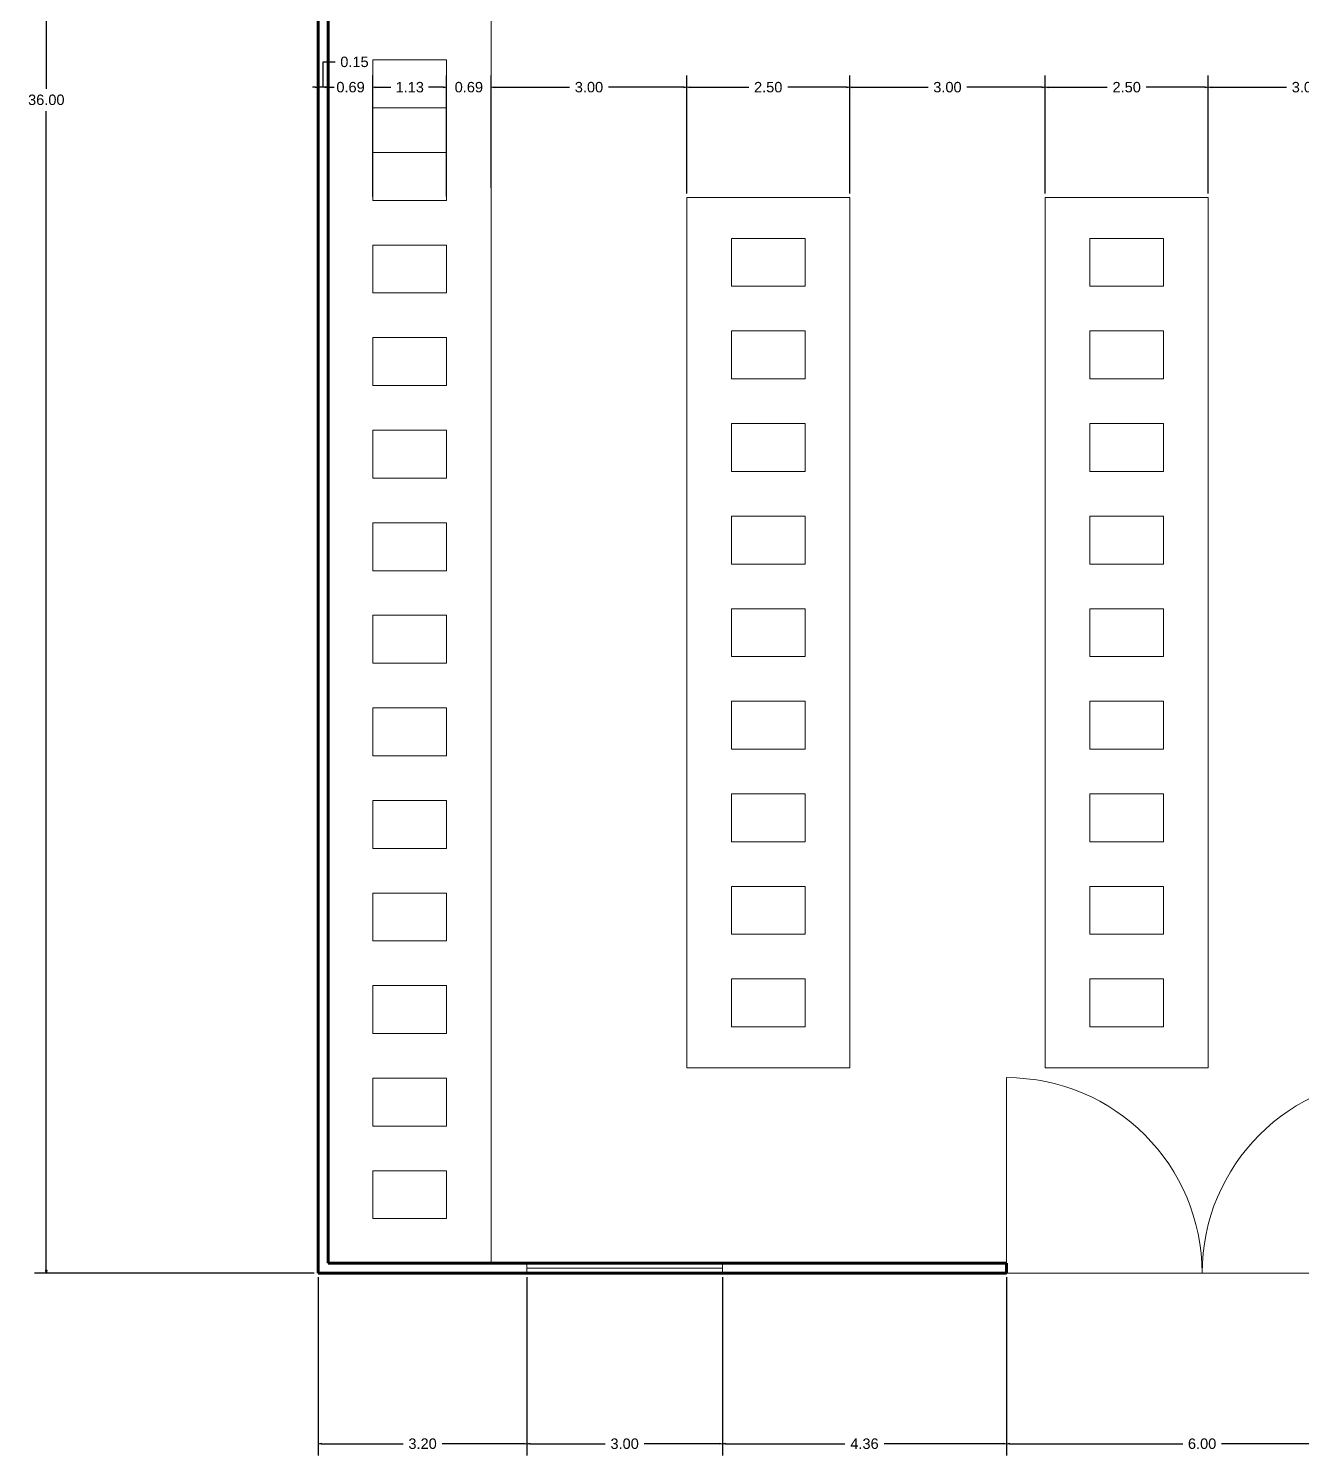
# Model space of a CAD drawing. Header units: metres. Extents: x -1 to 720, y -8 to 179.
# Drawn here: x 565.86 to 585.39, y 31.52 to 53.41 of the extents above; entities that cross this region are included whole.
import ezdxf

# ---------------------------------------------------------------- set-up
doc = ezdxf.new("R2010")
doc.units = ezdxf.units.M
doc.header["$PDMODE"] = 34
doc.layers.add('0-Dimension', color=9, linetype='Continuous')
for name, color, linetype, lineweight in [('A-DOOR', 251, 'Continuous', 18), ('A-EQPM', 46, 'Continuous', 18), ('A-FURN', 46, 'Continuous', 18), ('A-GLAZ', 2, 'Continuous', 18), ('A-WALL', 7, 'Continuous', 60)]:
    doc.layers.add(name, color=color, linetype=linetype, lineweight=lineweight)
doc.styles.get("Standard").update_dxf_attribs({"font": 'arial.ttf'})
doc.dimstyles.new('DAPC Standard', dxfattribs={"dimtxt": 0.3, "dimasz": 0.18, "dimexe": 0.18, "dimexo": 0.0625, "dimgap": 0.09, "dimtad": 0, "dimtih": 1, "dimtoh": 1, "dimzin": 0, "dimdsep": 46, "dimtxsty": 'Standard', "dimblk": 'CLOSEDBLANK', "dimcen": 0.09, "dimazin": 0, "dimtfac": 1, "dimtofl": 0, "dimtmove": 0, "dimatfit": 3, "dimfxl": 1, "dimtolj": 1, "dimtzin": 0, "dimarcsym": 0})

# ---------------------------------------------------------------- blocks, each defined once
blk = doc.blocks.new('*U41')
at = {"layer": 'A-EQPM'}
blk.add_lwpolyline([(-0.565, 0.3675), (0.565, 0.3675), (0.565, -0.3675), (-0.565, -0.3675)], close=True, dxfattribs=at)
blk = doc.blocks.new('*U42')
at = {"layer": 'A-EQPM', "color": 0, "linetype": 'ByBlock', "lineweight": -2, "transparency": 16777216}
for p in [(0, 17.04), (0, 15.62), (0, 14.2), (0, 12.78), (0, 11.36), (0, 9.94), (0, 8.52), (0, 7.1), (0, 5.68), (0, 4.26), (0, 2.84), (0, 1.42), (0, 0)]:
    blk.add_blockref('*U41', p, dxfattribs=at)
blk = doc.blocks.new('*U43')
at = {"layer": 'A-EQPM'}
blk.add_lwpolyline([(-0.565, -0.3675), (0.565, -0.3675), (0.565, 0.3675), (-0.565, 0.3675)], close=True, dxfattribs=at)
blk = doc.blocks.new('*U44')
at = {"layer": 'A-EQPM', "color": 0, "linetype": 'ByBlock', "lineweight": -2, "transparency": 16777216}
for p in [(0, 11.36), (0, 9.94), (0, 8.52), (0, 7.1), (0, 5.68), (0, 4.26), (0, 2.84), (0, 1.42), (0, 0)]:
    blk.add_blockref('*U43', p, dxfattribs=at)
blk = doc.blocks.new('*U45')
at = {"layer": 'A-EQPM'}
blk.add_lwpolyline([(-0.565, -0.3675), (0.565, -0.3675), (0.565, 0.3675), (-0.565, 0.3675)], close=True, dxfattribs=at)
blk = doc.blocks.new('*U46')
at = {"layer": 'A-EQPM', "color": 0, "linetype": 'ByBlock', "lineweight": -2, "transparency": 16777216}
for p in [(0, 11.36), (0, 9.94), (0, 8.52), (0, 7.1), (0, 5.68), (0, 4.26), (0, 2.84), (0, 1.42), (0, 0)]:
    blk.add_blockref('*U45', p, dxfattribs=at)
blk = doc.blocks.new('_ClosedBlank')
at = {"color": 0, "linetype": 'ByBlock', "lineweight": -2}
for p, q in [((-1, 0.17), (0, 0)), ((-1, 0.17), (-1, -0.17)), ((0, 0), (-1, -0.17))]:
    blk.add_line(p, q, dxfattribs=at)
blk = doc.blocks.new('*D438')
at = {"layer": '0-Dimension', "color": 0, "lineweight": -2, "transparency": 16777216}
for p, q in [((570.242, 70.314), (565.951, 70.314)), ((566.131, 70.269), (566.131, 52.485)), ((566.131, 34.359), (566.131, 52.142)), ((570.242, 34.314), (565.951, 34.314))]:
    blk.add_line(p, q, dxfattribs=at)
at = {"layer": 'Defpoints', "color": 0, "transparency": 16777216}
for p in [(566.131, 70.314), (570.304, 70.314), (570.304, 34.314)]:
    blk.add_point(p, dxfattribs=at)
at = {"layer": '0-Dimension', "color": 0, "lineweight": -2, "transparency": 16777216, "xscale": 0.045, "yscale": 0.045, "zscale": 0.045}
for p, rotation in [((566.131, 70.314), 90), ((566.131, 34.314), 270)]:
    blk.add_blockref('_ClosedBlank', p, dxfattribs=dict(at, rotation=rotation))
at = {"layer": '0-Dimension', "color": 0, "transparency": 16777216, "insert": (566.131, 52.314), "char_height": 0.16, "attachment_point": 5}
blk.add_mtext('\\A1;36.00', dxfattribs=at)
blk = doc.blocks.new('*D450')
at = {"layer": '0-Dimension', "color": 0, "lineweight": -2, "transparency": 16777216}
for p, q in [((570.304, 34.251), (570.304, 31.518)), ((573.504, 34.251), (573.504, 31.518)), ((570.349, 31.698), (571.607, 31.698)), ((573.459, 31.698), (572.202, 31.698))]:
    blk.add_line(p, q, dxfattribs=at)
at = {"layer": 'Defpoints', "color": 0, "transparency": 16777216}
for p in [(570.304, 34.314), (573.504, 34.314), (573.504, 31.698)]:
    blk.add_point(p, dxfattribs=at)
at = {"layer": '0-Dimension', "color": 0, "lineweight": -2, "transparency": 16777216, "xscale": 0.045, "yscale": 0.045, "zscale": 0.045, "rotation": 180}
blk.add_blockref('_ClosedBlank', (570.304, 31.698), dxfattribs=at)
at = {"layer": '0-Dimension', "color": 0, "lineweight": -2, "transparency": 16777216, "xscale": 0.045, "yscale": 0.045, "zscale": 0.045}
blk.add_blockref('_ClosedBlank', (573.504, 31.698), dxfattribs=at)
at = {"layer": '0-Dimension', "color": 0, "transparency": 16777216, "insert": (571.904, 31.698), "char_height": 0.16, "attachment_point": 5}
blk.add_mtext('\\A1;3.20', dxfattribs=at)
blk = doc.blocks.new('*D451')
at = {"layer": '0-Dimension', "color": 0, "lineweight": -2, "transparency": 16777216}
for p, q in [((573.504, 34.251), (573.504, 31.518)), ((576.504, 34.251), (576.504, 31.518)), ((573.549, 31.698), (574.707, 31.698)), ((576.459, 31.698), (575.302, 31.698))]:
    blk.add_line(p, q, dxfattribs=at)
at = {"layer": 'Defpoints', "color": 0, "transparency": 16777216}
for p in [(573.504, 34.314), (576.504, 34.314), (576.504, 31.698)]:
    blk.add_point(p, dxfattribs=at)
at = {"layer": '0-Dimension', "color": 0, "lineweight": -2, "transparency": 16777216, "xscale": 0.045, "yscale": 0.045, "zscale": 0.045, "rotation": 180}
blk.add_blockref('_ClosedBlank', (573.504, 31.698), dxfattribs=at)
at = {"layer": '0-Dimension', "color": 0, "lineweight": -2, "transparency": 16777216, "xscale": 0.045, "yscale": 0.045, "zscale": 0.045}
blk.add_blockref('_ClosedBlank', (576.504, 31.698), dxfattribs=at)
at = {"layer": '0-Dimension', "color": 0, "transparency": 16777216, "insert": (575.004, 31.698), "char_height": 0.16, "attachment_point": 5}
blk.add_mtext('\\A1;3.00', dxfattribs=at)
blk = doc.blocks.new('*D452')
at = {"layer": '0-Dimension', "color": 0, "lineweight": -2, "transparency": 16777216}
for p, q in [((576.504, 34.251), (576.504, 31.518)), ((580.864, 34.251), (580.864, 31.518)), ((576.549, 31.698), (578.383, 31.698)), ((580.819, 31.698), (578.985, 31.698))]:
    blk.add_line(p, q, dxfattribs=at)
at = {"layer": 'Defpoints', "color": 0, "transparency": 16777216}
for p in [(576.504, 34.314), (580.864, 34.314), (580.864, 31.698)]:
    blk.add_point(p, dxfattribs=at)
at = {"layer": '0-Dimension', "color": 0, "lineweight": -2, "transparency": 16777216, "xscale": 0.045, "yscale": 0.045, "zscale": 0.045, "rotation": 180}
blk.add_blockref('_ClosedBlank', (576.504, 31.698), dxfattribs=at)
at = {"layer": '0-Dimension', "color": 0, "lineweight": -2, "transparency": 16777216, "xscale": 0.045, "yscale": 0.045, "zscale": 0.045}
blk.add_blockref('_ClosedBlank', (580.864, 31.698), dxfattribs=at)
at = {"layer": '0-Dimension', "color": 0, "transparency": 16777216, "insert": (578.684, 31.698), "char_height": 0.16, "attachment_point": 5}
blk.add_mtext('\\A1;4.36', dxfattribs=at)
blk = doc.blocks.new('*D453')
at = {"layer": '0-Dimension', "color": 0, "lineweight": -2, "transparency": 16777216}
for p, q in [((580.864, 34.251), (580.864, 31.518)), ((586.864, 34.251), (586.864, 31.518)), ((580.909, 31.698), (583.566, 31.698)), ((586.819, 31.698), (584.162, 31.698))]:
    blk.add_line(p, q, dxfattribs=at)
at = {"layer": 'Defpoints', "color": 0, "transparency": 16777216}
for p in [(580.864, 34.314), (586.864, 34.314), (586.864, 31.698)]:
    blk.add_point(p, dxfattribs=at)
at = {"layer": '0-Dimension', "color": 0, "lineweight": -2, "transparency": 16777216, "xscale": 0.045, "yscale": 0.045, "zscale": 0.045, "rotation": 180}
blk.add_blockref('_ClosedBlank', (580.864, 31.698), dxfattribs=at)
at = {"layer": '0-Dimension', "color": 0, "lineweight": -2, "transparency": 16777216, "xscale": 0.045, "yscale": 0.045, "zscale": 0.045}
blk.add_blockref('_ClosedBlank', (586.864, 31.698), dxfattribs=at)
at = {"layer": '0-Dimension', "color": 0, "transparency": 16777216, "insert": (583.864, 31.698), "char_height": 0.16, "attachment_point": 5}
blk.add_mtext('\\A1;6.00', dxfattribs=at)
blk = doc.blocks.new('*D466')
at = {"layer": '0-Dimension', "color": 0, "lineweight": -2, "transparency": 16777216}
for p, q in [((575.957, 50.878), (575.957, 52.688)), ((578.457, 50.878), (578.457, 52.688)), ((576.002, 52.508), (576.908, 52.508)), ((578.412, 52.508), (577.506, 52.508))]:
    blk.add_line(p, q, dxfattribs=at)
at = {"layer": 'Defpoints', "color": 0, "transparency": 16777216}
for p in [(578.457, 52.508), (575.957, 50.815), (578.457, 50.815)]:
    blk.add_point(p, dxfattribs=at)
at = {"layer": '0-Dimension', "color": 0, "lineweight": -2, "transparency": 16777216, "xscale": 0.045, "yscale": 0.045, "zscale": 0.045, "rotation": 180}
blk.add_blockref('_ClosedBlank', (575.957, 52.508), dxfattribs=at)
at = {"layer": '0-Dimension', "color": 0, "lineweight": -2, "transparency": 16777216, "xscale": 0.045, "yscale": 0.045, "zscale": 0.045}
blk.add_blockref('_ClosedBlank', (578.457, 52.508), dxfattribs=at)
at = {"layer": '0-Dimension', "color": 0, "transparency": 16777216, "insert": (577.207, 52.508), "char_height": 0.16, "attachment_point": 5}
blk.add_mtext('\\A1;2.50', dxfattribs=at)
blk = doc.blocks.new('*D467')
at = {"layer": '0-Dimension', "color": 0, "lineweight": -2, "transparency": 16777216}
for p, q in [((578.457, 50.878), (578.457, 52.688)), ((581.457, 50.878), (581.457, 52.688)), ((578.502, 52.508), (579.659, 52.508)), ((581.412, 52.508), (580.254, 52.508))]:
    blk.add_line(p, q, dxfattribs=at)
at = {"layer": 'Defpoints', "color": 0, "transparency": 16777216}
for p in [(581.457, 52.508), (578.457, 50.815), (581.457, 50.815)]:
    blk.add_point(p, dxfattribs=at)
at = {"layer": '0-Dimension', "color": 0, "lineweight": -2, "transparency": 16777216, "xscale": 0.045, "yscale": 0.045, "zscale": 0.045, "rotation": 180}
blk.add_blockref('_ClosedBlank', (578.457, 52.508), dxfattribs=at)
at = {"layer": '0-Dimension', "color": 0, "lineweight": -2, "transparency": 16777216, "xscale": 0.045, "yscale": 0.045, "zscale": 0.045}
blk.add_blockref('_ClosedBlank', (581.457, 52.508), dxfattribs=at)
at = {"layer": '0-Dimension', "color": 0, "transparency": 16777216, "insert": (579.957, 52.508), "char_height": 0.16, "attachment_point": 5}
blk.add_mtext('\\A1;3.00', dxfattribs=at)
blk = doc.blocks.new('*D468')
at = {"layer": '0-Dimension', "color": 0, "lineweight": -2, "transparency": 16777216}
for p, q in [((581.457, 50.878), (581.457, 52.688)), ((583.957, 50.878), (583.957, 52.688)), ((581.502, 52.508), (582.408, 52.508)), ((583.912, 52.508), (583.006, 52.508))]:
    blk.add_line(p, q, dxfattribs=at)
at = {"layer": 'Defpoints', "color": 0, "transparency": 16777216}
for p in [(583.957, 52.508), (581.457, 50.815), (583.957, 50.815)]:
    blk.add_point(p, dxfattribs=at)
at = {"layer": '0-Dimension', "color": 0, "lineweight": -2, "transparency": 16777216, "xscale": 0.045, "yscale": 0.045, "zscale": 0.045, "rotation": 180}
blk.add_blockref('_ClosedBlank', (581.457, 52.508), dxfattribs=at)
at = {"layer": '0-Dimension', "color": 0, "lineweight": -2, "transparency": 16777216, "xscale": 0.045, "yscale": 0.045, "zscale": 0.045}
blk.add_blockref('_ClosedBlank', (583.957, 52.508), dxfattribs=at)
at = {"layer": '0-Dimension', "color": 0, "transparency": 16777216, "insert": (582.707, 52.508), "char_height": 0.16, "attachment_point": 5}
blk.add_mtext('\\A1;2.50', dxfattribs=at)
blk = doc.blocks.new('*D469')
at = {"layer": '0-Dimension', "color": 0, "lineweight": -2, "transparency": 16777216}
for p, q in [((583.957, 50.878), (583.957, 52.688)), ((586.957, 50.878), (586.957, 52.688)), ((584.002, 52.508), (585.159, 52.508)), ((586.912, 52.508), (585.754, 52.508))]:
    blk.add_line(p, q, dxfattribs=at)
at = {"layer": 'Defpoints', "color": 0, "transparency": 16777216}
for p in [(586.957, 52.508), (583.957, 50.815), (586.957, 50.815)]:
    blk.add_point(p, dxfattribs=at)
at = {"layer": '0-Dimension', "color": 0, "lineweight": -2, "transparency": 16777216, "xscale": 0.045, "yscale": 0.045, "zscale": 0.045, "rotation": 180}
blk.add_blockref('_ClosedBlank', (583.957, 52.508), dxfattribs=at)
at = {"layer": '0-Dimension', "color": 0, "lineweight": -2, "transparency": 16777216, "xscale": 0.045, "yscale": 0.045, "zscale": 0.045}
blk.add_blockref('_ClosedBlank', (586.957, 52.508), dxfattribs=at)
at = {"layer": '0-Dimension', "color": 0, "transparency": 16777216, "insert": (585.457, 52.508), "char_height": 0.16, "attachment_point": 5}
blk.add_mtext('\\A1;3.00', dxfattribs=at)
blk = doc.blocks.new('*D478')
at = {"layer": '0-Dimension', "color": 0, "lineweight": -2, "transparency": 16777216}
for p, q in [((572.957, 50.962), (572.957, 52.688)), ((575.957, 50.878), (575.957, 52.688)), ((573.002, 52.508), (574.159, 52.508)), ((575.912, 52.508), (574.754, 52.508))]:
    blk.add_line(p, q, dxfattribs=at)
at = {"layer": 'Defpoints', "color": 0, "transparency": 16777216}
for p in [(572.957, 52.508), (572.957, 50.899), (575.957, 50.815)]:
    blk.add_point(p, dxfattribs=at)
at = {"layer": '0-Dimension', "color": 0, "lineweight": -2, "transparency": 16777216, "xscale": 0.045, "yscale": 0.045, "zscale": 0.045, "rotation": 180}
blk.add_blockref('_ClosedBlank', (572.957, 52.508), dxfattribs=at)
at = {"layer": '0-Dimension', "color": 0, "lineweight": -2, "transparency": 16777216, "xscale": 0.045, "yscale": 0.045, "zscale": 0.045}
blk.add_blockref('_ClosedBlank', (575.957, 52.508), dxfattribs=at)
at = {"layer": '0-Dimension', "color": 0, "transparency": 16777216, "insert": (574.457, 52.508), "char_height": 0.16, "attachment_point": 5}
blk.add_mtext('\\A1;3.00', dxfattribs=at)
blk = doc.blocks.new('*D479')
at = {"layer": '0-Dimension', "color": 0, "lineweight": -2, "transparency": 16777216}
for p, q in [((572.272, 50.834), (572.272, 52.688)), ((572.957, 50.962), (572.957, 52.688)), ((572.227, 52.508), (572.182, 52.508)), ((573.002, 52.508), (573.047, 52.508))]:
    blk.add_line(p, q, dxfattribs=at)
at = {"layer": 'Defpoints', "color": 0, "transparency": 16777216}
for p in [(572.272, 52.508), (572.957, 50.899), (572.272, 50.771)]:
    blk.add_point(p, dxfattribs=at)
at = {"layer": '0-Dimension', "color": 0, "lineweight": -2, "transparency": 16777216, "xscale": 0.045, "yscale": 0.045, "zscale": 0.045}
blk.add_blockref('_ClosedBlank', (572.272, 52.508), dxfattribs=at)
at = {"layer": '0-Dimension', "color": 0, "lineweight": -2, "transparency": 16777216, "xscale": 0.045, "yscale": 0.045, "zscale": 0.045, "rotation": 180}
blk.add_blockref('_ClosedBlank', (572.957, 52.508), dxfattribs=at)
at = {"layer": '0-Dimension', "color": 0, "transparency": 16777216, "insert": (572.614, 52.508), "char_height": 0.16, "attachment_point": 5}
blk.add_mtext('\\A1;0.69', dxfattribs=at)
blk = doc.blocks.new('*D480')
at = {"layer": '0-Dimension', "color": 0, "lineweight": -2, "transparency": 16777216}
for p, q in [((571.142, 50.834), (571.142, 52.688)), ((572.272, 50.834), (572.272, 52.688)), ((571.187, 52.508), (571.417, 52.508)), ((572.227, 52.508), (571.997, 52.508))]:
    blk.add_line(p, q, dxfattribs=at)
at = {"layer": 'Defpoints', "color": 0, "transparency": 16777216}
for p in [(571.142, 52.508), (571.142, 50.771), (572.272, 50.771)]:
    blk.add_point(p, dxfattribs=at)
at = {"layer": '0-Dimension', "color": 0, "lineweight": -2, "transparency": 16777216, "xscale": 0.045, "yscale": 0.045, "zscale": 0.045, "rotation": 180}
blk.add_blockref('_ClosedBlank', (571.142, 52.508), dxfattribs=at)
at = {"layer": '0-Dimension', "color": 0, "lineweight": -2, "transparency": 16777216, "xscale": 0.045, "yscale": 0.045, "zscale": 0.045}
blk.add_blockref('_ClosedBlank', (572.272, 52.508), dxfattribs=at)
at = {"layer": '0-Dimension', "color": 0, "transparency": 16777216, "insert": (571.707, 52.508), "char_height": 0.16, "attachment_point": 5}
blk.add_mtext('\\A1;1.13', dxfattribs=at)
blk = doc.blocks.new('*D481')
at = {"layer": '0-Dimension', "color": 0, "lineweight": -2, "transparency": 16777216}
for p, q in [((570.457, 50.947), (570.457, 52.688)), ((571.142, 50.834), (571.142, 52.688)), ((570.412, 52.508), (570.367, 52.508)), ((571.187, 52.508), (571.232, 52.508))]:
    blk.add_line(p, q, dxfattribs=at)
at = {"layer": 'Defpoints', "color": 0, "transparency": 16777216}
for p in [(570.457, 52.508), (570.457, 50.885), (571.142, 50.771)]:
    blk.add_point(p, dxfattribs=at)
at = {"layer": '0-Dimension', "color": 0, "lineweight": -2, "transparency": 16777216, "xscale": 0.045, "yscale": 0.045, "zscale": 0.045}
blk.add_blockref('_ClosedBlank', (570.457, 52.508), dxfattribs=at)
at = {"layer": '0-Dimension', "color": 0, "lineweight": -2, "transparency": 16777216, "xscale": 0.045, "yscale": 0.045, "zscale": 0.045, "rotation": 180}
blk.add_blockref('_ClosedBlank', (571.142, 52.508), dxfattribs=at)
at = {"layer": '0-Dimension', "color": 0, "transparency": 16777216, "insert": (570.799, 52.508), "char_height": 0.16, "attachment_point": 5}
blk.add_mtext('\\A1;0.69', dxfattribs=at)
blk = doc.blocks.new('*D482')
at = {"layer": '0-Dimension', "color": 0, "lineweight": -2, "transparency": 16777216}
for p, q in [((570.381, 52.508), (570.381, 52.896)), ((570.381, 52.896), (570.561, 52.896)), ((570.304, 51.004), (570.304, 52.688)), ((570.457, 50.947), (570.457, 52.688)), ((570.259, 52.508), (570.214, 52.508)), ((570.457, 52.508), (570.304, 52.508)), ((570.502, 52.508), (570.547, 52.508))]:
    blk.add_line(p, q, dxfattribs=at)
at = {"layer": 'Defpoints', "color": 0, "transparency": 16777216}
for p in [(570.304, 52.508), (570.304, 50.942), (570.457, 50.885)]:
    blk.add_point(p, dxfattribs=at)
at = {"layer": '0-Dimension', "color": 0, "lineweight": -2, "transparency": 16777216, "xscale": 0.045, "yscale": 0.045, "zscale": 0.045}
blk.add_blockref('_ClosedBlank', (570.304, 52.508), dxfattribs=at)
at = {"layer": '0-Dimension', "color": 0, "lineweight": -2, "transparency": 16777216, "xscale": 0.045, "yscale": 0.045, "zscale": 0.045, "rotation": 180}
blk.add_blockref('_ClosedBlank', (570.457, 52.508), dxfattribs=at)
at = {"layer": '0-Dimension', "color": 0, "transparency": 16777216, "insert": (570.859, 52.896), "char_height": 0.16, "attachment_point": 5}
blk.add_mtext('\\A1;0.15', dxfattribs=at)

msp = doc.modelspace()

# ---------------------------------------------------------------- linework, layer by layer
at = {"layer": 'A-DOOR'}
for q in [(580.864, 37.314), (586.864, 34.314)]:
    msp.add_line((580.864, 34.314), q, dxfattribs=at)
for centre, start, end in [((580.864, 34.314), 0, 90), ((586.864, 34.314), 90, 180)]:
    msp.add_arc(centre, 3, start, end, dxfattribs=at)
at = {"layer": 'A-FURN'}
for points in [[(570.457, 70.164), (572.957, 70.164), (572.957, 34.466), (570.457, 34.466)], [(575.957, 50.815), (578.457, 50.815), (578.457, 37.466), (575.957, 37.466)], [(581.457, 50.815), (583.957, 50.815), (583.957, 37.466), (581.457, 37.466)]]:
    msp.add_lwpolyline(points, close=True, dxfattribs=at)
at = {"layer": 'A-GLAZ'}
for p, q in [((573.504, 34.314), (573.504, 34.466)), ((573.504, 34.466), (576.504, 34.466)), ((576.504, 34.39), (573.504, 34.39)), ((576.504, 34.466), (576.504, 34.314)), ((576.504, 34.314), (573.504, 34.314)), ((574.487, 34.314), (577.487, 34.314)), ((579.486, 34.314), (580.864, 34.314))]:
    msp.add_line(p, q, dxfattribs=at)
at = {"layer": 'A-WALL'}
for p, q in [((570.304, 34.314), (570.304, 70.314)), ((570.457, 70.164), (570.457, 34.466)), ((570.457, 34.466), (580.864, 34.466)), ((580.864, 34.466), (580.864, 34.314)), ((570.304, 34.314), (580.864, 34.314))]:
    msp.add_line(p, q, dxfattribs=at)

# ---------------------------------------------------------------- block references
at = {"layer": 'A-EQPM'}
for name, p in [('*U42', (571.707, 35.519)), ('*U44', (577.207, 38.461)), ('*U46', (582.707, 38.461))]:
    msp.add_blockref(name, p, dxfattribs=at)

# ---------------------------------------------------------------- dimensions: what is measured, and where the dimension line sits
at = {"layer": '0-Dimension'}
dim = msp.add_linear_dim(base=(566.131, 70.314), p1=(570.304, 34.314), p2=(570.304, 70.314), angle=90, dimstyle='DAPC Standard', override={"dimtxt": 0.16, "dimasz": 0.045}, dxfattribs=at)
dim.commit()
dim.dimension.update_dxf_attribs({"geometry": '*D438', "text_midpoint": (566.131, 52.314)})
for base, p1, p2, override, picture, middle in [((570.304, 52.508), (570.457, 50.885), (570.304, 50.942), {"dimtxt": 0.16, "dimasz": 0.045, "dimtmove": 1}, '*D482', (570.651, 52.896)), ((570.456950075, 52.50792154), (571.141950075, 50.771327505), (570.456950075, 50.884854518), {"dimtxt": 0.16, "dimasz": 0.045, "dimtmove": 1}, '*D481', (570.799450075, 52.50792154)), ((571.142, 52.508), (572.272, 50.771), (571.142, 50.771), {"dimtxt": 0.16, "dimasz": 0.045, "dimtmove": 1}, '*D480', (571.707, 52.508)), ((572.271950075, 52.50792154), (572.956950075, 50.89907053), (572.271950075, 50.771327505), {"dimtxt": 0.16, "dimasz": 0.045, "dimtmove": 1}, '*D479', (572.614450075, 52.50792154)), ((572.957, 52.508), (575.957, 50.815), (572.957, 50.899), {"dimtxt": 0.16, "dimasz": 0.045, "dimtmove": 1}, '*D478', (574.457, 52.508)), ((578.457, 52.508), (575.957, 50.815), (578.457, 50.815), {"dimtxt": 0.16, "dimasz": 0.045}, '*D466', (577.207, 52.508)), ((581.457, 52.508), (578.457, 50.815), (581.457, 50.815), {"dimtxt": 0.16, "dimasz": 0.045, "dimtmove": 1}, '*D467', (579.957, 52.508)), ((583.957, 52.508), (581.457, 50.815), (583.957, 50.815), {"dimtxt": 0.16, "dimasz": 0.045, "dimtmove": 1}, '*D468', (582.707, 52.508)), ((586.957, 52.508), (583.957, 50.815), (586.957, 50.815), {"dimtxt": 0.16, "dimasz": 0.045, "dimtmove": 1}, '*D469', (585.457, 52.508)), ((573.504, 31.698), (570.304, 34.314), (573.504, 34.314), {"dimtxt": 0.16, "dimasz": 0.045}, '*D450', (571.904, 31.698)), ((576.504, 31.698), (573.504, 34.314), (576.504, 34.314), {"dimtxt": 0.16, "dimasz": 0.045, "dimtmove": 1}, '*D451', (575.004, 31.698)), ((580.864, 31.698), (576.504, 34.314), (580.864, 34.314), {"dimtxt": 0.16, "dimasz": 0.045, "dimtmove": 1}, '*D452', (578.684, 31.698)), ((586.864, 31.698), (580.864, 34.314), (586.864, 34.314), {"dimtxt": 0.16, "dimasz": 0.045, "dimtmove": 1}, '*D453', (583.864, 31.698))]:
    dim = msp.add_linear_dim(base=base, p1=p1, p2=p2, dimstyle='DAPC Standard', override=override, dxfattribs=at)
    dim.commit()
    dim.dimension.update_dxf_attribs({"geometry": picture, "text_midpoint": middle})

doc.saveas('drawing.dxf')
